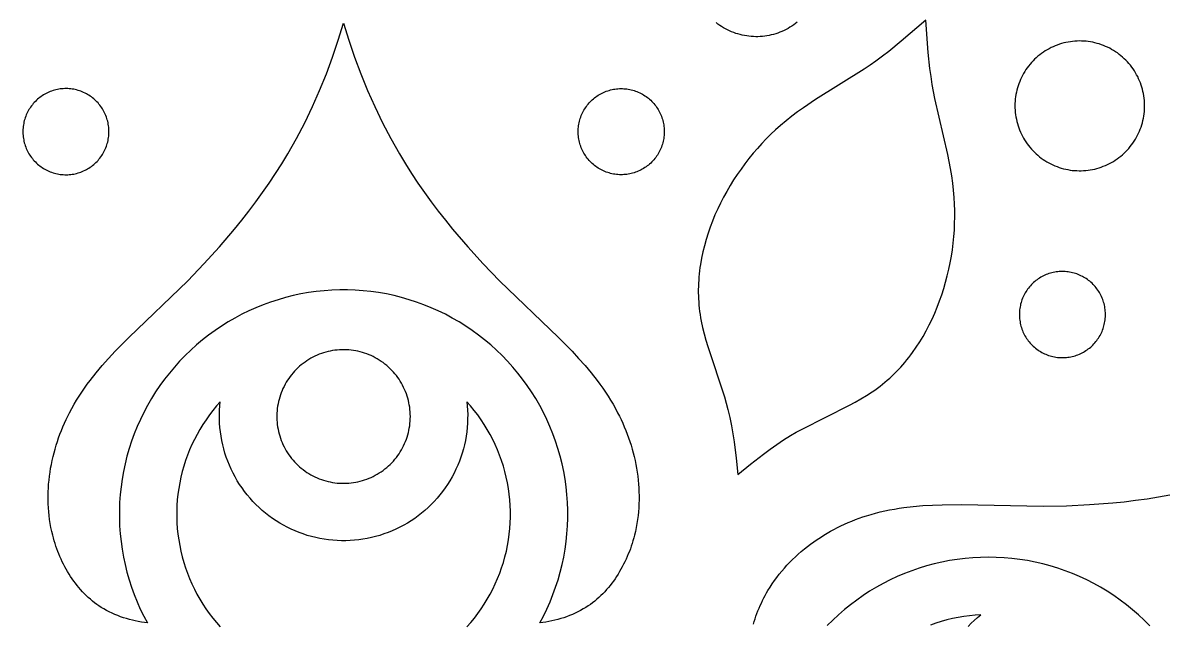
# Model space of a CAD drawing. Header units: millimetres. Extents: x -808 to 145, y 470 to 1424.
# Drawn here: x -409.3 to -131.8, y 1141.4 to 1287.1 of the extents above; entities that cross this region are included whole.
import ezdxf

# ---------------------------------------------------------------- set-up
doc = ezdxf.new("R2010")
doc.units = ezdxf.units.MM
doc.layers.add('Layer 05', color=12, linetype='Continuous', true_color=0xde0000)

msp = doc.modelspace()

# ---------------------------------------------------------------- linework, layer by layer
at = {"layer": 'Layer 05'}
for points in [[(-190.33, 1287.75), (-196.27, 1282.66), (-199.31, 1280.2), (-200.86, 1279.02), (-202.43, 1277.87), (-203.85, 1276.88), (-205.29, 1275.91), (-217.09, 1268.51), (-219.99, 1266.56), (-221.43, 1265.54), (-222.84, 1264.48), (-224.23, 1263.38), (-225.6, 1262.24), (-226.76, 1261.2), (-227.9, 1260.13), (-229.02, 1259.02), (-230.11, 1257.88), (-231.18, 1256.71), (-232.22, 1255.5), (-233.23, 1254.26), (-234.21, 1252.99), (-235.15, 1251.7), (-236.07, 1250.38), (-236.95, 1249.04), (-237.8, 1247.67), (-238.61, 1246.28), (-239.38, 1244.88), (-240.11, 1243.45), (-240.81, 1242.01), (-241.46, 1240.56), (-242.06, 1239.09), (-242.63, 1237.61), (-243.14, 1236.12), (-243.61, 1234.62), (-244.03, 1233.11), (-244.4, 1231.6), (-244.72, 1230.08), (-244.99, 1228.56), (-245.1, 1227.8), (-245.2, 1227.04), (-245.29, 1226.28), (-245.36, 1225.52), (-245.42, 1224.76), (-245.47, 1224), (-245.5, 1223.25), (-245.51, 1222.49), (-245.51, 1221.73), (-245.5, 1220.98), (-245.47, 1220.23), (-245.42, 1219.48), (-245.36, 1218.73), (-245.28, 1217.98), (-245.19, 1217.2), (-245.07, 1216.42), (-244.94, 1215.64), (-244.8, 1214.86), (-244.47, 1213.31), (-244.09, 1211.77), (-243.67, 1210.23), (-243.21, 1208.7), (-239.18, 1196.48), (-238.73, 1194.93), (-238.32, 1193.38), (-237.87, 1191.45), (-237.48, 1189.5), (-237.14, 1187.54), (-236.85, 1185.57), (-236.35, 1181.63), (-235.93, 1177.67)], [(-235.93, 1177.67), (-232.83, 1180.17), (-229.69, 1182.61), (-228.09, 1183.79), (-226.47, 1184.94), (-224.82, 1186.04), (-223.13, 1187.09), (-221.74, 1187.9), (-220.34, 1188.67), (-208.84, 1194.46), (-207.44, 1195.22), (-206.05, 1196.01), (-204.69, 1196.84), (-203.36, 1197.7), (-202.71, 1198.14), (-202.07, 1198.6), (-201.43, 1199.08), (-200.81, 1199.56), (-200.23, 1200.04), (-199.66, 1200.52), (-199.09, 1201.02), (-198.54, 1201.53), (-198, 1202.05), (-197.46, 1202.59), (-196.94, 1203.13), (-196.42, 1203.69), (-195.92, 1204.26), (-195.42, 1204.84), (-194.94, 1205.42), (-194.46, 1206.02), (-193.99, 1206.63), (-193.54, 1207.25), (-192.65, 1208.51), (-191.81, 1209.81), (-191, 1211.14), (-190.23, 1212.51), (-189.5, 1213.9), (-188.81, 1215.32), (-188.16, 1216.76), (-187.55, 1218.23), (-186.99, 1219.72), (-186.46, 1221.23), (-185.97, 1222.75), (-185.52, 1224.29), (-185.11, 1225.85), (-184.74, 1227.41), (-184.42, 1228.99), (-184.13, 1230.57), (-183.89, 1232.15), (-183.68, 1233.74), (-183.52, 1235.33), (-183.4, 1236.92), (-183.33, 1238.5), (-183.29, 1240.08), (-183.3, 1241.66), (-183.35, 1243.22), (-183.44, 1244.77), (-183.59, 1246.55), (-183.8, 1248.31), (-184.05, 1250.06), (-184.35, 1251.79), (-185.02, 1255.23), (-188.13, 1268.8), (-188.46, 1270.5), (-188.77, 1272.21), (-189.06, 1274.14), (-189.32, 1276.07), (-189.74, 1279.95), (-190.33, 1287.75)], [(-379.13, 1141.68), (-379.86, 1141.78), (-380.6, 1141.9), (-381.33, 1142.03), (-382.06, 1142.19), (-382.78, 1142.35), (-383.51, 1142.54), (-384.22, 1142.75), (-384.93, 1142.97), (-385.64, 1143.21), (-386.34, 1143.47), (-387.03, 1143.75), (-387.71, 1144.05), (-388.38, 1144.37), (-389.03, 1144.72), (-389.68, 1145.08), (-390.31, 1145.46), (-390.87, 1145.82), (-391.41, 1146.2), (-391.94, 1146.59), (-392.46, 1147), (-392.97, 1147.42), (-393.46, 1147.86), (-393.95, 1148.32), (-394.42, 1148.78), (-394.88, 1149.27), (-395.33, 1149.76), (-395.77, 1150.27), (-396.19, 1150.78), (-396.6, 1151.31), (-397, 1151.85), (-397.39, 1152.41), (-397.77, 1152.97), (-398.14, 1153.54), (-398.49, 1154.12), (-398.83, 1154.71), (-399.16, 1155.3), (-399.47, 1155.91), (-399.77, 1156.52), (-400.06, 1157.14), (-400.34, 1157.77), (-400.61, 1158.4), (-400.86, 1159.04), (-401.1, 1159.68), (-401.32, 1160.32), (-401.54, 1160.98), (-401.74, 1161.63), (-401.93, 1162.29), (-402.1, 1162.95), (-402.32, 1163.89), (-402.52, 1164.84), (-402.7, 1165.78), (-402.84, 1166.74), (-402.97, 1167.69), (-403.06, 1168.65), (-403.14, 1169.61), (-403.19, 1170.57), (-403.21, 1171.53), (-403.21, 1172.49), (-403.19, 1173.45), (-403.15, 1174.41), (-403.08, 1175.36), (-402.99, 1176.32), (-402.88, 1177.27), (-402.75, 1178.22), (-402.6, 1179.17), (-402.42, 1180.11), (-402.23, 1181.05), (-402.02, 1181.99), (-401.78, 1182.92), (-401.53, 1183.84), (-401.26, 1184.76), (-400.97, 1185.67), (-400.66, 1186.57), (-400.34, 1187.47), (-399.99, 1188.35), (-399.63, 1189.23), (-399.25, 1190.1), (-398.86, 1190.96), (-398.45, 1191.81), (-398.02, 1192.65), (-397.47, 1193.68), (-396.9, 1194.7), (-396.31, 1195.69), (-395.69, 1196.68), (-395.05, 1197.64), (-394.4, 1198.6), (-393.72, 1199.54), (-393.03, 1200.47), (-391.59, 1202.29), (-390.1, 1204.07), (-388.55, 1205.81), (-386.96, 1207.52), (-383.66, 1210.86), (-369.36, 1224.62), (-365.44, 1228.69), (-361.65, 1232.85), (-358, 1237.11), (-356.23, 1239.28), (-354.5, 1241.48), (-352.82, 1243.71), (-351.18, 1245.97), (-349.58, 1248.27), (-348.04, 1250.59), (-346.54, 1252.95), (-345.09, 1255.34), (-342.97, 1259.09), (-340.98, 1262.92), (-339.1, 1266.81), (-337.35, 1270.76), (-335.72, 1274.77), (-334.21, 1278.83), (-332.82, 1282.92), (-331.55, 1287.04)], [(-331.55, 1287.04), (-330.27, 1282.92), (-328.88, 1278.83), (-327.37, 1274.77), (-325.74, 1270.76), (-323.99, 1266.81), (-322.12, 1262.92), (-320.12, 1259.09), (-318, 1255.34), (-316.55, 1252.95), (-315.05, 1250.59), (-313.51, 1248.27), (-311.91, 1245.97), (-310.27, 1243.71), (-308.59, 1241.48), (-306.86, 1239.28), (-305.09, 1237.11), (-301.44, 1232.85), (-297.65, 1228.69), (-293.73, 1224.62), (-279.43, 1210.86), (-276.13, 1207.52), (-274.54, 1205.81), (-272.99, 1204.07), (-271.5, 1202.29), (-270.06, 1200.47), (-269.37, 1199.54), (-268.7, 1198.6), (-268.04, 1197.64), (-267.4, 1196.68), (-266.79, 1195.69), (-266.19, 1194.7), (-265.62, 1193.68), (-265.07, 1192.65), (-264.64, 1191.81), (-264.23, 1190.96), (-263.84, 1190.1), (-263.46, 1189.23), (-263.1, 1188.35), (-262.76, 1187.47), (-262.43, 1186.57), (-262.12, 1185.67), (-261.83, 1184.76), (-261.56, 1183.84), (-261.31, 1182.92), (-261.07, 1181.99), (-260.86, 1181.05), (-260.67, 1180.11), (-260.49, 1179.17), (-260.34, 1178.22), (-260.21, 1177.27), (-260.1, 1176.32), (-260.01, 1175.36), (-259.94, 1174.41), (-259.9, 1173.45), (-259.88, 1172.49), (-259.88, 1171.53), (-259.91, 1170.57), (-259.95, 1169.61), (-260.03, 1168.65), (-260.12, 1167.69), (-260.25, 1166.74), (-260.39, 1165.78), (-260.57, 1164.84), (-260.77, 1163.89), (-260.99, 1162.95), (-261.17, 1162.29), (-261.35, 1161.63), (-261.55, 1160.98), (-261.77, 1160.32), (-261.99, 1159.68), (-262.23, 1159.04), (-262.49, 1158.4), (-262.75, 1157.77), (-263.03, 1157.14), (-263.32, 1156.52), (-263.62, 1155.91), (-263.94, 1155.3), (-264.26, 1154.71), (-264.6, 1154.12), (-264.96, 1153.54), (-265.32, 1152.97), (-265.7, 1152.41), (-266.09, 1151.85), (-266.49, 1151.31), (-266.9, 1150.78), (-267.33, 1150.27), (-267.76, 1149.76), (-268.21, 1149.27), (-268.67, 1148.78), (-269.15, 1148.32), (-269.63, 1147.86), (-270.13, 1147.42), (-270.63, 1147), (-271.15, 1146.59), (-271.68, 1146.2), (-272.23, 1145.82), (-272.78, 1145.46), (-273.41, 1145.08), (-274.06, 1144.72), (-274.72, 1144.37), (-275.38, 1144.05), (-276.06, 1143.75), (-276.75, 1143.47), (-277.45, 1143.21), (-278.16, 1142.97), (-278.87, 1142.75), (-279.59, 1142.54), (-280.31, 1142.35), (-281.04, 1142.19), (-281.76, 1142.03), (-282.5, 1141.9), (-283.23, 1141.78), (-283.96, 1141.68)], [(-221.49, 1287.3), (-221.92, 1286.96), (-222.36, 1286.64), (-222.81, 1286.33), (-223.27, 1286.04), (-223.74, 1285.77), (-224.22, 1285.51), (-224.71, 1285.27), (-225.21, 1285.04), (-225.71, 1284.84), (-226.23, 1284.65), (-226.74, 1284.48), (-227.27, 1284.32), (-227.8, 1284.19), (-228.33, 1284.07), (-228.87, 1283.97), (-229.41, 1283.89), (-229.95, 1283.83), (-230.49, 1283.79), (-231.04, 1283.77), (-231.59, 1283.77), (-232.13, 1283.78), (-232.68, 1283.82), (-233.22, 1283.87), (-233.76, 1283.94), (-234.3, 1284.03), (-234.83, 1284.14), (-235.36, 1284.27), (-235.89, 1284.42), (-236.41, 1284.58), (-236.92, 1284.76), (-237.43, 1284.96), (-237.93, 1285.18), (-238.42, 1285.42), (-238.91, 1285.67), (-239.38, 1285.94), (-239.85, 1286.22), (-240.3, 1286.52), (-240.75, 1286.84), (-241.18, 1287.17)], [(-283.96, 1141.68), (-283.07, 1143.36), (-282.24, 1145.07), (-281.47, 1146.8), (-280.76, 1148.56), (-280.11, 1150.34), (-279.52, 1152.15), (-279, 1153.97), (-278.54, 1155.82), (-278.15, 1157.67), (-277.82, 1159.54), (-277.56, 1161.42), (-277.36, 1163.31), (-277.23, 1165.2), (-277.16, 1167.1), (-277.17, 1169), (-277.23, 1170.89), (-277.37, 1172.79), (-277.56, 1174.67), (-277.83, 1176.55), (-278.16, 1178.42), (-278.56, 1180.28), (-279.02, 1182.12), (-279.54, 1183.94), (-280.13, 1185.75), (-280.78, 1187.53), (-281.49, 1189.29), (-282.26, 1191.02), (-283.09, 1192.73), (-283.98, 1194.4), (-284.93, 1196.05), (-285.94, 1197.66), (-287, 1199.23), (-288.12, 1200.77), (-289.29, 1202.26), (-290.51, 1203.71), (-291.78, 1205.12), (-293.1, 1206.49), (-294.46, 1207.81), (-295.87, 1209.08), (-297.33, 1210.3), (-298.82, 1211.46), (-300.36, 1212.58), (-301.93, 1213.64), (-303.54, 1214.65), (-305.18, 1215.59), (-306.86, 1216.49), (-308.57, 1217.32), (-310.3, 1218.09), (-312.06, 1218.8), (-313.84, 1219.45), (-315.65, 1220.03), (-317.47, 1220.56), (-319.31, 1221.02), (-321.17, 1221.41), (-323.04, 1221.74), (-324.92, 1222), (-326.81, 1222.2), (-328.7, 1222.34), (-330.6, 1222.4), (-332.49, 1222.4), (-334.39, 1222.34), (-336.28, 1222.2), (-338.17, 1222), (-340.05, 1221.74), (-341.92, 1221.41), (-343.78, 1221.02), (-345.62, 1220.56), (-347.44, 1220.03), (-349.25, 1219.45), (-351.03, 1218.8), (-352.79, 1218.09), (-354.52, 1217.32), (-356.23, 1216.49), (-357.91, 1215.59), (-359.55, 1214.65), (-361.16, 1213.64), (-362.73, 1212.58), (-364.27, 1211.46), (-365.77, 1210.3), (-367.22, 1209.08), (-368.63, 1207.81), (-370, 1206.49), (-371.31, 1205.12), (-372.58, 1203.71), (-373.8, 1202.26), (-374.97, 1200.77), (-376.09, 1199.23), (-377.15, 1197.66), (-378.16, 1196.05), (-379.11, 1194.4), (-380, 1192.73), (-380.83, 1191.02), (-381.6, 1189.29), (-382.32, 1187.53), (-382.96, 1185.75), (-383.55, 1183.94), (-384.08, 1182.12), (-384.54, 1180.28), (-384.93, 1178.42), (-385.26, 1176.55), (-385.53, 1174.67), (-385.73, 1172.79), (-385.86, 1170.89), (-385.93, 1169), (-385.93, 1167.1), (-385.86, 1165.2), (-385.73, 1163.31), (-385.53, 1161.42), (-385.27, 1159.54), (-384.94, 1157.67), (-384.55, 1155.82), (-384.09, 1153.97), (-383.57, 1152.15), (-382.98, 1150.34), (-382.33, 1148.56), (-381.62, 1146.8), (-380.85, 1145.07), (-380.02, 1143.36), (-379.13, 1141.68)], [(-361.44, 1195.31), (-362.36, 1194.27), (-363.24, 1193.19), (-364.09, 1192.09), (-364.9, 1190.95), (-365.67, 1189.79), (-366.39, 1188.61), (-367.08, 1187.4), (-367.73, 1186.16), (-368.33, 1184.91), (-368.89, 1183.63), (-369.4, 1182.34), (-369.87, 1181.03), (-370.3, 1179.7), (-370.68, 1178.36), (-371.01, 1177.01), (-371.29, 1175.65), (-371.53, 1174.28), (-371.72, 1172.9), (-371.87, 1171.52), (-371.97, 1170.13), (-372.01, 1168.74), (-372.01, 1167.34), (-371.97, 1165.95), (-371.87, 1164.56), (-371.73, 1163.18), (-371.54, 1161.8), (-371.3, 1160.43), (-371.02, 1159.07), (-370.69, 1157.71), (-370.31, 1156.38), (-369.88, 1155.05), (-369.42, 1153.74), (-368.9, 1152.44), (-368.35, 1151.17), (-367.74, 1149.91), (-367.1, 1148.68), (-366.41, 1147.47), (-365.69, 1146.28), (-364.92, 1145.12), (-364.11, 1143.99), (-363.27, 1142.88), (-362.38, 1141.81), (-361.46, 1140.76)], [(-301.65, 1195.31), (-301.55, 1194.27), (-301.48, 1193.22), (-301.44, 1192.17), (-301.45, 1191.12), (-301.48, 1190.07), (-301.56, 1189.03), (-301.67, 1187.98), (-301.82, 1186.94), (-302, 1185.91), (-302.22, 1184.88), (-302.48, 1183.87), (-302.77, 1182.86), (-303.1, 1181.86), (-303.46, 1180.88), (-303.85, 1179.9), (-304.28, 1178.95), (-304.74, 1178), (-305.24, 1177.08), (-305.76, 1176.17), (-306.32, 1175.28), (-306.91, 1174.41), (-307.53, 1173.56), (-308.17, 1172.74), (-308.85, 1171.94), (-309.55, 1171.16), (-310.28, 1170.4), (-311.04, 1169.67), (-311.82, 1168.97), (-312.62, 1168.3), (-313.45, 1167.65), (-314.3, 1167.04), (-315.17, 1166.45), (-316.06, 1165.9), (-316.97, 1165.37), (-317.9, 1164.88), (-318.84, 1164.42), (-319.8, 1164), (-320.77, 1163.6), (-321.76, 1163.25), (-322.76, 1162.92), (-323.77, 1162.63), (-324.78, 1162.38), (-325.81, 1162.16), (-326.84, 1161.98), (-327.88, 1161.83), (-328.93, 1161.72), (-329.97, 1161.65), (-331.02, 1161.61), (-332.07, 1161.61), (-333.12, 1161.65), (-334.17, 1161.72), (-335.21, 1161.83), (-336.25, 1161.98), (-337.28, 1162.16), (-338.31, 1162.38), (-339.33, 1162.63), (-340.34, 1162.92), (-341.33, 1163.25), (-342.32, 1163.6), (-343.29, 1164), (-344.25, 1164.42), (-345.19, 1164.88), (-346.12, 1165.37), (-347.03, 1165.9), (-347.92, 1166.45), (-348.79, 1167.04), (-349.64, 1167.65), (-350.47, 1168.3), (-351.27, 1168.97), (-352.05, 1169.67), (-352.81, 1170.4), (-353.54, 1171.16), (-354.24, 1171.94), (-354.92, 1172.74), (-355.56, 1173.56), (-356.18, 1174.41), (-356.77, 1175.28), (-357.33, 1176.17), (-357.85, 1177.08), (-358.35, 1178), (-358.81, 1178.95), (-359.24, 1179.9), (-359.63, 1180.88), (-359.99, 1181.86), (-360.32, 1182.86), (-360.61, 1183.87), (-360.87, 1184.88), (-361.09, 1185.91), (-361.27, 1186.94), (-361.42, 1187.98), (-361.53, 1189.03), (-361.61, 1190.07), (-361.65, 1191.12), (-361.65, 1192.17), (-361.61, 1193.22), (-361.54, 1194.27), (-361.44, 1195.31)], [(-301.63, 1140.76), (-300.71, 1141.81), (-299.83, 1142.88), (-298.98, 1143.99), (-298.17, 1145.12), (-297.41, 1146.28), (-296.68, 1147.47), (-295.99, 1148.68), (-295.35, 1149.91), (-294.75, 1151.17), (-294.19, 1152.44), (-293.68, 1153.74), (-293.21, 1155.05), (-292.78, 1156.38), (-292.41, 1157.71), (-292.07, 1159.07), (-291.79, 1160.43), (-291.55, 1161.8), (-291.36, 1163.18), (-291.22, 1164.56), (-291.12, 1165.95), (-291.08, 1167.34), (-291.08, 1168.74), (-291.13, 1170.13), (-291.22, 1171.52), (-291.37, 1172.9), (-291.56, 1174.28), (-291.8, 1175.65), (-292.08, 1177.01), (-292.42, 1178.36), (-292.79, 1179.7), (-293.22, 1181.03), (-293.69, 1182.34), (-294.2, 1183.63), (-294.76, 1184.91), (-295.36, 1186.16), (-296.01, 1187.4), (-296.7, 1188.61), (-297.43, 1189.79), (-298.19, 1190.95), (-299, 1192.09), (-299.85, 1193.19), (-300.73, 1194.27), (-301.65, 1195.31)], [(-232.13, 1141.4), (-231.94, 1142.05), (-231.74, 1142.7), (-231.52, 1143.35), (-231.28, 1143.99), (-231.04, 1144.63), (-230.78, 1145.27), (-230.51, 1145.89), (-230.22, 1146.52), (-229.92, 1147.13), (-229.62, 1147.75), (-229.29, 1148.35), (-228.96, 1148.95), (-228.62, 1149.54), (-228.11, 1150.36), (-227.58, 1151.17), (-227.03, 1151.97), (-226.47, 1152.74), (-225.88, 1153.51), (-225.27, 1154.25), (-224.64, 1154.98), (-224, 1155.69), (-223.34, 1156.39), (-222.66, 1157.07), (-221.97, 1157.73), (-221.26, 1158.38), (-220.53, 1159.01), (-219.79, 1159.62), (-219.04, 1160.22), (-218.28, 1160.8), (-217.5, 1161.36), (-216.71, 1161.91), (-215.91, 1162.43), (-215.1, 1162.94), (-214.28, 1163.43), (-213.44, 1163.91), (-212.6, 1164.37), (-211.75, 1164.8), (-210.9, 1165.23), (-210.03, 1165.63), (-209.16, 1166.01), (-208.29, 1166.38), (-207.4, 1166.73), (-206.52, 1167.06), (-205.63, 1167.37), (-204.73, 1167.66), (-203.61, 1168), (-202.49, 1168.31), (-201.37, 1168.6), (-200.24, 1168.85), (-199.1, 1169.09), (-197.96, 1169.3), (-196.82, 1169.49), (-195.67, 1169.65), (-193.37, 1169.93), (-191.06, 1170.13), (-188.73, 1170.27), (-186.4, 1170.35), (-181.7, 1170.38), (-161.86, 1170), (-156.21, 1170.1), (-150.59, 1170.36), (-144.99, 1170.8), (-142.21, 1171.08), (-139.43, 1171.42), (-136.66, 1171.8), (-133.9, 1172.24), (-131.15, 1172.73)], [(-136.02, 1141.02), (-137.36, 1142.36), (-138.75, 1143.65), (-140.18, 1144.9), (-141.66, 1146.09), (-143.17, 1147.24), (-144.73, 1148.33), (-146.32, 1149.36), (-147.94, 1150.34), (-149.6, 1151.26), (-151.29, 1152.12), (-153.01, 1152.92), (-154.76, 1153.66), (-156.53, 1154.34), (-158.33, 1154.96), (-160.14, 1155.52), (-161.98, 1156.01), (-163.82, 1156.43), (-165.69, 1156.8), (-167.56, 1157.09), (-169.45, 1157.33), (-171.34, 1157.49), (-173.23, 1157.59), (-175.13, 1157.63), (-177.03, 1157.59), (-178.92, 1157.49), (-180.81, 1157.33), (-182.7, 1157.1), (-184.57, 1156.8), (-186.43, 1156.44), (-188.28, 1156.01), (-190.12, 1155.52), (-191.93, 1154.97), (-193.73, 1154.35), (-195.5, 1153.67), (-197.25, 1152.93), (-198.97, 1152.13), (-200.66, 1151.27), (-202.32, 1150.35), (-203.95, 1149.37), (-205.54, 1148.34), (-207.09, 1147.25), (-208.61, 1146.11), (-210.08, 1144.92), (-211.52, 1143.67), (-212.91, 1142.38), (-214.25, 1141.04)], [(-176.98, 1143.67), (-178.37, 1143.58), (-179.76, 1143.45), (-181.14, 1143.26), (-182.51, 1143.03), (-183.87, 1142.76), (-185.23, 1142.43), (-186.57, 1142.06), (-187.9, 1141.65), (-189.21, 1141.19)], [(-180.09, 1140.85), (-179.35, 1141.6), (-178.59, 1142.32), (-177.8, 1143.01), (-176.98, 1143.67)]]:
    msp.add_lwpolyline(points, dxfattribs=at)
for points in [[(-138.73, 1260.36), (-138.51, 1260.86), (-138.31, 1261.37), (-138.12, 1261.88), (-137.95, 1262.4), (-137.8, 1262.93), (-137.67, 1263.45), (-137.55, 1263.99), (-137.46, 1264.53), (-137.38, 1265.07), (-137.32, 1265.61), (-137.29, 1266.15), (-137.27, 1266.7), (-137.26, 1267.24), (-137.28, 1267.79), (-137.32, 1268.33), (-137.37, 1268.88), (-137.45, 1269.42), (-137.54, 1269.96), (-137.65, 1270.49), (-137.78, 1271.02), (-137.93, 1271.54), (-138.1, 1272.06), (-138.28, 1272.58), (-138.49, 1273.08), (-138.71, 1273.58), (-138.94, 1274.08), (-139.2, 1274.56), (-139.47, 1275.03), (-139.75, 1275.5), (-140.06, 1275.95), (-140.38, 1276.39), (-140.71, 1276.83), (-141.06, 1277.25), (-141.42, 1277.65), (-141.8, 1278.05), (-142.19, 1278.43), (-142.59, 1278.8), (-143.01, 1279.15), (-143.43, 1279.49), (-143.87, 1279.82), (-144.32, 1280.12), (-144.78, 1280.42), (-145.25, 1280.69), (-145.73, 1280.95), (-146.22, 1281.2), (-146.72, 1281.42), (-147.22, 1281.63), (-147.73, 1281.82), (-148.25, 1282), (-148.78, 1282.15), (-149.3, 1282.29), (-149.84, 1282.41), (-150.37, 1282.51), (-150.91, 1282.59), (-151.45, 1282.65), (-152, 1282.69), (-152.54, 1282.72), (-153.09, 1282.73), (-153.64, 1282.71), (-154.18, 1282.68), (-154.72, 1282.63), (-155.26, 1282.56), (-155.8, 1282.47), (-156.34, 1282.36), (-156.87, 1282.24), (-157.4, 1282.09), (-157.92, 1281.93), (-158.43, 1281.75), (-158.94, 1281.55), (-159.44, 1281.34), (-159.94, 1281.11), (-160.42, 1280.86), (-160.9, 1280.59), (-161.36, 1280.31), (-161.82, 1280.01), (-162.27, 1279.69), (-162.7, 1279.36), (-163.12, 1279.02), (-163.54, 1278.66), (-163.93, 1278.29), (-164.32, 1277.9), (-164.69, 1277.5), (-165.05, 1277.09), (-165.39, 1276.66), (-165.72, 1276.23), (-166.03, 1275.78), (-166.33, 1275.32), (-166.61, 1274.85), (-166.87, 1274.38), (-167.12, 1273.89), (-167.35, 1273.39), (-167.56, 1272.89), (-167.76, 1272.38), (-167.94, 1271.87), (-168.1, 1271.34), (-168.24, 1270.82), (-168.36, 1270.29), (-168.47, 1269.75), (-168.55, 1269.21), (-168.62, 1268.67), (-168.67, 1268.13), (-168.7, 1267.58), (-168.71, 1267.04), (-168.7, 1266.49), (-168.67, 1265.94), (-168.63, 1265.4), (-168.56, 1264.86), (-168.48, 1264.32), (-168.37, 1263.78), (-168.25, 1263.25), (-168.11, 1262.72), (-167.96, 1262.2), (-167.78, 1261.68), (-167.59, 1261.17), (-167.38, 1260.67), (-167.15, 1260.18), (-166.9, 1259.69), (-166.64, 1259.21), (-166.36, 1258.74), (-166.07, 1258.28), (-165.76, 1257.83), (-165.43, 1257.39), (-165.09, 1256.97), (-164.73, 1256.55), (-164.36, 1256.15), (-163.98, 1255.76), (-163.58, 1255.39), (-163.17, 1255.03), (-162.75, 1254.68), (-162.32, 1254.35), (-161.87, 1254.03), (-161.42, 1253.73), (-160.95, 1253.45), (-160.48, 1253.18), (-159.99, 1252.93), (-159.5, 1252.69), (-159, 1252.48), (-158.49, 1252.28), (-157.98, 1252.09), (-157.46, 1251.93), (-156.93, 1251.78), (-156.4, 1251.66), (-155.87, 1251.55), (-155.33, 1251.46), (-154.79, 1251.38), (-154.24, 1251.33), (-153.7, 1251.3), (-153.15, 1251.28), (-152.61, 1251.29), (-152.06, 1251.31), (-151.52, 1251.35), (-150.98, 1251.41), (-150.44, 1251.49), (-149.9, 1251.59), (-149.37, 1251.7), (-148.84, 1251.84), (-148.31, 1251.99), (-147.79, 1252.16), (-147.28, 1252.35), (-146.78, 1252.56), (-146.28, 1252.78), (-145.79, 1253.02), (-145.31, 1253.28), (-144.84, 1253.56), (-144.38, 1253.85), (-143.92, 1254.15), (-143.48, 1254.48), (-143.06, 1254.81), (-142.64, 1255.17), (-142.23, 1255.53), (-141.84, 1255.91), (-141.46, 1256.3), (-141.1, 1256.71), (-140.75, 1257.13), (-140.41, 1257.56), (-140.09, 1258), (-139.79, 1258.46), (-139.5, 1258.92), (-139.23, 1259.39), (-138.97, 1259.87)], [(-406.05, 1268.35), (-406.31, 1268.1), (-406.56, 1267.83), (-406.8, 1267.56), (-407.03, 1267.29), (-407.25, 1267), (-407.47, 1266.71), (-407.67, 1266.4), (-407.86, 1266.1), (-408.04, 1265.78), (-408.21, 1265.46), (-408.37, 1265.14), (-408.51, 1264.8), (-408.65, 1264.47), (-408.77, 1264.13), (-408.88, 1263.78), (-408.98, 1263.43), (-409.07, 1263.08), (-409.14, 1262.73), (-409.2, 1262.37), (-409.25, 1262.01), (-409.29, 1261.65), (-409.32, 1261.29), (-409.33, 1260.93), (-409.33, 1260.57), (-409.32, 1260.2), (-409.29, 1259.84), (-409.25, 1259.48), (-409.2, 1259.12), (-409.14, 1258.77), (-409.07, 1258.41), (-408.98, 1258.06), (-408.88, 1257.71), (-408.77, 1257.37), (-408.65, 1257.03), (-408.51, 1256.69), (-408.36, 1256.36), (-408.21, 1256.03), (-408.04, 1255.71), (-407.86, 1255.4), (-407.66, 1255.09), (-407.46, 1254.79), (-407.25, 1254.5), (-407.03, 1254.21), (-406.8, 1253.93), (-406.56, 1253.66), (-406.3, 1253.4), (-406.05, 1253.15), (-405.78, 1252.9), (-405.5, 1252.67), (-405.22, 1252.44), (-404.92, 1252.23), (-404.62, 1252.03), (-404.32, 1251.83), (-404.01, 1251.65), (-403.69, 1251.48), (-403.36, 1251.32), (-403.03, 1251.17), (-402.7, 1251.03), (-402.36, 1250.9), (-402.01, 1250.79), (-401.67, 1250.69), (-401.31, 1250.6), (-400.96, 1250.52), (-400.6, 1250.45), (-400.25, 1250.4), (-399.89, 1250.36), (-399.52, 1250.33), (-399.16, 1250.31), (-398.8, 1250.31), (-398.44, 1250.32), (-398.08, 1250.34), (-397.72, 1250.38), (-397.36, 1250.42), (-397, 1250.48), (-396.64, 1250.56), (-396.29, 1250.64), (-395.94, 1250.74), (-395.6, 1250.85), (-395.26, 1250.97), (-394.92, 1251.1), (-394.59, 1251.24), (-394.26, 1251.4), (-393.94, 1251.56), (-393.62, 1251.74), (-393.31, 1251.93), (-393.01, 1252.13), (-392.71, 1252.34), (-392.42, 1252.56), (-392.14, 1252.79), (-391.87, 1253.03), (-391.61, 1253.27), (-391.35, 1253.53), (-391.11, 1253.8), (-390.87, 1254.07), (-390.64, 1254.35), (-390.43, 1254.65), (-390.22, 1254.94), (-390.02, 1255.25), (-389.84, 1255.56), (-389.66, 1255.88), (-389.5, 1256.2), (-389.35, 1256.53), (-389.21, 1256.86), (-389.08, 1257.2), (-388.96, 1257.54), (-388.85, 1257.89), (-388.76, 1258.24), (-388.68, 1258.59), (-388.61, 1258.95), (-388.56, 1259.31), (-388.51, 1259.67), (-388.48, 1260.03), (-388.46, 1260.39), (-388.46, 1260.75), (-388.46, 1261.11), (-388.48, 1261.48), (-388.51, 1261.84), (-388.56, 1262.2), (-388.61, 1262.55), (-388.68, 1262.91), (-388.76, 1263.26), (-388.86, 1263.61), (-388.96, 1263.96), (-389.08, 1264.3), (-389.21, 1264.64), (-389.35, 1264.97), (-389.5, 1265.3), (-389.66, 1265.63), (-389.84, 1265.94), (-390.03, 1266.26), (-390.22, 1266.56), (-390.43, 1266.86), (-390.65, 1267.15), (-390.87, 1267.43), (-391.11, 1267.7), (-391.36, 1267.97), (-391.61, 1268.23), (-391.87, 1268.48), (-392.15, 1268.71), (-392.43, 1268.94), (-392.72, 1269.16), (-393.01, 1269.37), (-393.31, 1269.57), (-393.62, 1269.76), (-393.94, 1269.94), (-394.26, 1270.1), (-394.59, 1270.26), (-394.92, 1270.4), (-395.26, 1270.53), (-395.6, 1270.65), (-395.95, 1270.76), (-396.3, 1270.86), (-396.65, 1270.94), (-397, 1271.02), (-397.36, 1271.07), (-397.72, 1271.12), (-398.08, 1271.16), (-398.44, 1271.18), (-398.81, 1271.19), (-399.17, 1271.18), (-399.53, 1271.17), (-399.89, 1271.14), (-400.25, 1271.1), (-400.61, 1271.05), (-400.97, 1270.98), (-401.32, 1270.9), (-401.67, 1270.81), (-402.02, 1270.71), (-402.36, 1270.59), (-402.7, 1270.47), (-403.04, 1270.33), (-403.37, 1270.18), (-403.69, 1270.02), (-404.01, 1269.85), (-404.32, 1269.66), (-404.63, 1269.47), (-404.93, 1269.27), (-405.22, 1269.05), (-405.5, 1268.83), (-405.78, 1268.59)], [(-257.04, 1268.35), (-256.78, 1268.1), (-256.53, 1267.83), (-256.29, 1267.56), (-256.06, 1267.29), (-255.84, 1267), (-255.63, 1266.71), (-255.42, 1266.4), (-255.23, 1266.1), (-255.05, 1265.78), (-254.88, 1265.46), (-254.73, 1265.14), (-254.58, 1264.8), (-254.44, 1264.47), (-254.32, 1264.13), (-254.21, 1263.78), (-254.11, 1263.43), (-254.02, 1263.08), (-253.95, 1262.73), (-253.89, 1262.37), (-253.84, 1262.01), (-253.8, 1261.65), (-253.77, 1261.29), (-253.76, 1260.93), (-253.76, 1260.57), (-253.77, 1260.2), (-253.8, 1259.84), (-253.84, 1259.48), (-253.89, 1259.12), (-253.95, 1258.77), (-254.03, 1258.41), (-254.11, 1258.06), (-254.21, 1257.71), (-254.32, 1257.37), (-254.45, 1257.03), (-254.58, 1256.69), (-254.73, 1256.36), (-254.89, 1256.03), (-255.06, 1255.71), (-255.24, 1255.4), (-255.43, 1255.09), (-255.63, 1254.79), (-255.84, 1254.5), (-256.06, 1254.21), (-256.29, 1253.93), (-256.54, 1253.66), (-256.79, 1253.4), (-257.05, 1253.15), (-257.31, 1252.9), (-257.59, 1252.67), (-257.88, 1252.44), (-258.17, 1252.23), (-258.47, 1252.03), (-258.77, 1251.83), (-259.09, 1251.65), (-259.4, 1251.48), (-259.73, 1251.32), (-260.06, 1251.17), (-260.39, 1251.03), (-260.73, 1250.9), (-261.08, 1250.79), (-261.43, 1250.69), (-261.78, 1250.6), (-262.13, 1250.52), (-262.49, 1250.45), (-262.85, 1250.4), (-263.21, 1250.36), (-263.57, 1250.33), (-263.93, 1250.31), (-264.29, 1250.31), (-264.65, 1250.32), (-265.01, 1250.34), (-265.38, 1250.38), (-265.73, 1250.42), (-266.09, 1250.48), (-266.45, 1250.56), (-266.8, 1250.64), (-267.15, 1250.74), (-267.49, 1250.85), (-267.84, 1250.97), (-268.17, 1251.1), (-268.51, 1251.24), (-268.83, 1251.4), (-269.16, 1251.56), (-269.47, 1251.74), (-269.78, 1251.93), (-270.08, 1252.13), (-270.38, 1252.34), (-270.67, 1252.56), (-270.95, 1252.79), (-271.22, 1253.03), (-271.48, 1253.27), (-271.74, 1253.53), (-271.98, 1253.8), (-272.22, 1254.07), (-272.45, 1254.35), (-272.67, 1254.65), (-272.87, 1254.94), (-273.07, 1255.25), (-273.25, 1255.56), (-273.43, 1255.88), (-273.59, 1256.2), (-273.74, 1256.53), (-273.89, 1256.86), (-274.01, 1257.2), (-274.13, 1257.54), (-274.24, 1257.89), (-274.33, 1258.24), (-274.41, 1258.59), (-274.48, 1258.95), (-274.54, 1259.31), (-274.58, 1259.67), (-274.61, 1260.03), (-274.63, 1260.39), (-274.64, 1260.75), (-274.63, 1261.11), (-274.61, 1261.48), (-274.58, 1261.84), (-274.54, 1262.2), (-274.48, 1262.55), (-274.41, 1262.91), (-274.33, 1263.26), (-274.24, 1263.61), (-274.13, 1263.96), (-274.01, 1264.3), (-273.88, 1264.64), (-273.74, 1264.97), (-273.59, 1265.3), (-273.43, 1265.63), (-273.25, 1265.94), (-273.07, 1266.26), (-272.87, 1266.56), (-272.66, 1266.86), (-272.45, 1267.15), (-272.22, 1267.43), (-271.98, 1267.7), (-271.74, 1267.97), (-271.48, 1268.23), (-271.22, 1268.48), (-270.94, 1268.71), (-270.66, 1268.94), (-270.38, 1269.16), (-270.08, 1269.37), (-269.78, 1269.57), (-269.47, 1269.76), (-269.15, 1269.94), (-268.83, 1270.1), (-268.5, 1270.26), (-268.17, 1270.4), (-267.83, 1270.53), (-267.49, 1270.65), (-267.14, 1270.76), (-266.8, 1270.86), (-266.44, 1270.94), (-266.09, 1271.02), (-265.73, 1271.07), (-265.37, 1271.12), (-265.01, 1271.16), (-264.65, 1271.18), (-264.29, 1271.19), (-263.92, 1271.18), (-263.56, 1271.17), (-263.2, 1271.14), (-262.84, 1271.1), (-262.48, 1271.05), (-262.13, 1270.98), (-261.77, 1270.9), (-261.42, 1270.81), (-261.07, 1270.71), (-260.73, 1270.59), (-260.39, 1270.47), (-260.06, 1270.33), (-259.73, 1270.18), (-259.4, 1270.02), (-259.08, 1269.85), (-258.77, 1269.66), (-258.46, 1269.47), (-258.16, 1269.27), (-257.87, 1269.05), (-257.59, 1268.83), (-257.31, 1268.59)], [(-156.88, 1226.86), (-157.24, 1226.87), (-157.61, 1226.86), (-157.97, 1226.84), (-158.33, 1226.8), (-158.69, 1226.76), (-159.04, 1226.7), (-159.4, 1226.63), (-159.75, 1226.55), (-160.1, 1226.45), (-160.45, 1226.35), (-160.79, 1226.23), (-161.13, 1226.1), (-161.46, 1225.95), (-161.79, 1225.8), (-162.11, 1225.63), (-162.43, 1225.46), (-162.74, 1225.27), (-163.04, 1225.07), (-163.34, 1224.87), (-163.63, 1224.65), (-163.91, 1224.42), (-164.18, 1224.18), (-164.45, 1223.93), (-164.7, 1223.68), (-164.95, 1223.41), (-165.19, 1223.14), (-165.42, 1222.86), (-165.64, 1222.57), (-165.84, 1222.27), (-166.04, 1221.97), (-166.23, 1221.66), (-166.4, 1221.34), (-166.57, 1221.02), (-166.72, 1220.69), (-166.87, 1220.36), (-167, 1220.02), (-167.11, 1219.68), (-167.22, 1219.33), (-167.32, 1218.98), (-167.4, 1218.63), (-167.47, 1218.27), (-167.53, 1217.91), (-167.57, 1217.56), (-167.61, 1217.19), (-167.63, 1216.83), (-167.63, 1216.47), (-167.63, 1216.11), (-167.61, 1215.75), (-167.58, 1215.38), (-167.54, 1215.03), (-167.48, 1214.67), (-167.42, 1214.31), (-167.34, 1213.96), (-167.25, 1213.61), (-167.14, 1213.26), (-167.03, 1212.92), (-166.9, 1212.58), (-166.76, 1212.24), (-166.61, 1211.91), (-166.44, 1211.59), (-166.27, 1211.27), (-166.09, 1210.96), (-165.89, 1210.65), (-165.69, 1210.36), (-165.47, 1210.07), (-165.24, 1209.78), (-165.01, 1209.51), (-164.76, 1209.24), (-164.51, 1208.98), (-164.25, 1208.73), (-163.98, 1208.49), (-163.7, 1208.26), (-163.41, 1208.04), (-163.11, 1207.83), (-162.81, 1207.63), (-162.5, 1207.44), (-162.19, 1207.26), (-161.87, 1207.09), (-161.54, 1206.94), (-161.21, 1206.79), (-160.87, 1206.66), (-160.53, 1206.54), (-160.19, 1206.43), (-159.84, 1206.33), (-159.48, 1206.24), (-159.13, 1206.17), (-158.77, 1206.11), (-158.41, 1206.06), (-158.05, 1206.02), (-157.69, 1206), (-157.33, 1205.99), (-156.97, 1205.99), (-156.6, 1206.01), (-156.24, 1206.03), (-155.88, 1206.07), (-155.52, 1206.12), (-155.17, 1206.19), (-154.81, 1206.26), (-154.46, 1206.35), (-154.11, 1206.45), (-153.77, 1206.57), (-153.43, 1206.69), (-153.09, 1206.83), (-152.76, 1206.98), (-152.44, 1207.14), (-152.12, 1207.31), (-151.81, 1207.49), (-151.5, 1207.68), (-151.2, 1207.88), (-150.91, 1208.1), (-150.62, 1208.32), (-150.34, 1208.55), (-150.07, 1208.8), (-149.81, 1209.05), (-149.56, 1209.31), (-149.32, 1209.58), (-149.09, 1209.86), (-148.86, 1210.14), (-148.65, 1210.43), (-148.45, 1210.73), (-148.25, 1211.04), (-148.07, 1211.35), (-147.9, 1211.67), (-147.74, 1212), (-147.59, 1212.33), (-147.46, 1212.67), (-147.33, 1213.01), (-147.22, 1213.35), (-147.12, 1213.7), (-147.03, 1214.05), (-146.96, 1214.4), (-146.89, 1214.76), (-146.84, 1215.12), (-146.8, 1215.48), (-146.77, 1215.84), (-146.76, 1216.2), (-146.76, 1216.57), (-146.77, 1216.93), (-146.79, 1217.29), (-146.83, 1217.65), (-146.88, 1218.01), (-146.94, 1218.37), (-147.01, 1218.72), (-147.1, 1219.07), (-147.2, 1219.42), (-147.31, 1219.77), (-147.43, 1220.11), (-147.56, 1220.44), (-147.71, 1220.78), (-147.86, 1221.1), (-148.03, 1221.42), (-148.21, 1221.74), (-148.4, 1222.05), (-148.6, 1222.35), (-148.81, 1222.64), (-149.03, 1222.93), (-149.26, 1223.21), (-149.5, 1223.48), (-149.75, 1223.75), (-150.01, 1224), (-150.28, 1224.24), (-150.55, 1224.48), (-150.84, 1224.71), (-151.13, 1224.92), (-151.43, 1225.13), (-151.73, 1225.32), (-152.04, 1225.51), (-152.36, 1225.68), (-152.69, 1225.84), (-153.02, 1225.99), (-153.35, 1226.13), (-153.69, 1226.26), (-154.03, 1226.37), (-154.38, 1226.48), (-154.73, 1226.57), (-155.08, 1226.65), (-155.44, 1226.72), (-155.8, 1226.77), (-156.16, 1226.81), (-156.52, 1226.84)], [(-315.35, 1191.72), (-315.36, 1192.28), (-315.39, 1192.84), (-315.44, 1193.4), (-315.51, 1193.96), (-315.6, 1194.51), (-315.7, 1195.06), (-315.83, 1195.61), (-315.97, 1196.16), (-316.14, 1196.69), (-316.32, 1197.22), (-316.52, 1197.75), (-316.74, 1198.27), (-316.98, 1198.78), (-317.23, 1199.28), (-317.5, 1199.77), (-317.79, 1200.25), (-318.09, 1200.73), (-318.41, 1201.19), (-318.75, 1201.64), (-319.1, 1202.08), (-319.47, 1202.5), (-319.85, 1202.91), (-320.25, 1203.31), (-320.66, 1203.7), (-321.08, 1204.07), (-321.51, 1204.43), (-321.96, 1204.77), (-322.42, 1205.09), (-322.89, 1205.4), (-323.37, 1205.69), (-323.86, 1205.97), (-324.36, 1206.23), (-324.87, 1206.47), (-325.38, 1206.69), (-325.91, 1206.89), (-326.44, 1207.08), (-326.97, 1207.25), (-327.51, 1207.4), (-328.06, 1207.53), (-328.61, 1207.64), (-329.17, 1207.73), (-329.72, 1207.8), (-330.28, 1207.86), (-330.84, 1207.89), (-331.41, 1207.91), (-331.97, 1207.9), (-332.53, 1207.88), (-333.09, 1207.83), (-333.65, 1207.77), (-334.2, 1207.69), (-334.76, 1207.59), (-335.31, 1207.47), (-335.85, 1207.33), (-336.39, 1207.17), (-336.92, 1206.99), (-337.45, 1206.79), (-337.97, 1206.58), (-338.48, 1206.35), (-338.98, 1206.1), (-339.48, 1205.83), (-339.96, 1205.55), (-340.44, 1205.25), (-340.9, 1204.93), (-341.36, 1204.6), (-341.8, 1204.25), (-342.23, 1203.89), (-342.64, 1203.51), (-343.04, 1203.12), (-343.43, 1202.71), (-343.81, 1202.29), (-344.17, 1201.86), (-344.51, 1201.41), (-344.84, 1200.96), (-345.15, 1200.49), (-345.45, 1200.01), (-345.73, 1199.53), (-345.99, 1199.03), (-346.24, 1198.52), (-346.46, 1198.01), (-346.67, 1197.49), (-346.86, 1196.96), (-347.04, 1196.42), (-347.19, 1195.88), (-347.33, 1195.34), (-347.44, 1194.79), (-347.54, 1194.24), (-347.62, 1193.68), (-347.68, 1193.12), (-347.72, 1192.56), (-347.73, 1192), (-347.73, 1191.44), (-347.72, 1190.87), (-347.68, 1190.31), (-347.62, 1189.75), (-347.54, 1189.2), (-347.44, 1188.64), (-347.33, 1188.09), (-347.19, 1187.55), (-347.04, 1187.01), (-346.86, 1186.47), (-346.67, 1185.94), (-346.46, 1185.42), (-346.24, 1184.91), (-345.99, 1184.4), (-345.73, 1183.91), (-345.45, 1183.42), (-345.15, 1182.94), (-344.84, 1182.47), (-344.51, 1182.02), (-344.17, 1181.57), (-343.81, 1181.14), (-343.43, 1180.72), (-343.04, 1180.32), (-342.64, 1179.92), (-342.23, 1179.55), (-341.8, 1179.18), (-341.36, 1178.84), (-340.9, 1178.5), (-340.44, 1178.19), (-339.96, 1177.89), (-339.48, 1177.6), (-338.98, 1177.33), (-338.48, 1177.08), (-337.97, 1176.85), (-337.45, 1176.64), (-336.92, 1176.44), (-336.39, 1176.27), (-335.85, 1176.11), (-335.31, 1175.97), (-334.76, 1175.85), (-334.2, 1175.74), (-333.65, 1175.66), (-333.09, 1175.6), (-332.53, 1175.55), (-331.97, 1175.53), (-331.41, 1175.53), (-330.84, 1175.54), (-330.28, 1175.57), (-329.72, 1175.63), (-329.17, 1175.7), (-328.61, 1175.79), (-328.06, 1175.9), (-327.51, 1176.03), (-326.97, 1176.18), (-326.44, 1176.35), (-325.91, 1176.54), (-325.38, 1176.74), (-324.87, 1176.97), (-324.36, 1177.21), (-323.86, 1177.47), (-323.37, 1177.74), (-322.89, 1178.03), (-322.42, 1178.34), (-321.96, 1178.67), (-321.51, 1179.01), (-321.08, 1179.36), (-320.66, 1179.73), (-320.25, 1180.12), (-319.85, 1180.52), (-319.47, 1180.93), (-319.1, 1181.36), (-318.75, 1181.79), (-318.41, 1182.24), (-318.09, 1182.71), (-317.79, 1183.18), (-317.5, 1183.66), (-317.23, 1184.15), (-316.98, 1184.65), (-316.74, 1185.16), (-316.52, 1185.68), (-316.32, 1186.21), (-316.14, 1186.74), (-315.97, 1187.28), (-315.83, 1187.82), (-315.7, 1188.37), (-315.6, 1188.92), (-315.51, 1189.48), (-315.44, 1190.03), (-315.39, 1190.59), (-315.36, 1191.15)]]:
    msp.add_lwpolyline(points, close=True, dxfattribs=at)

doc.saveas('drawing.dxf')
